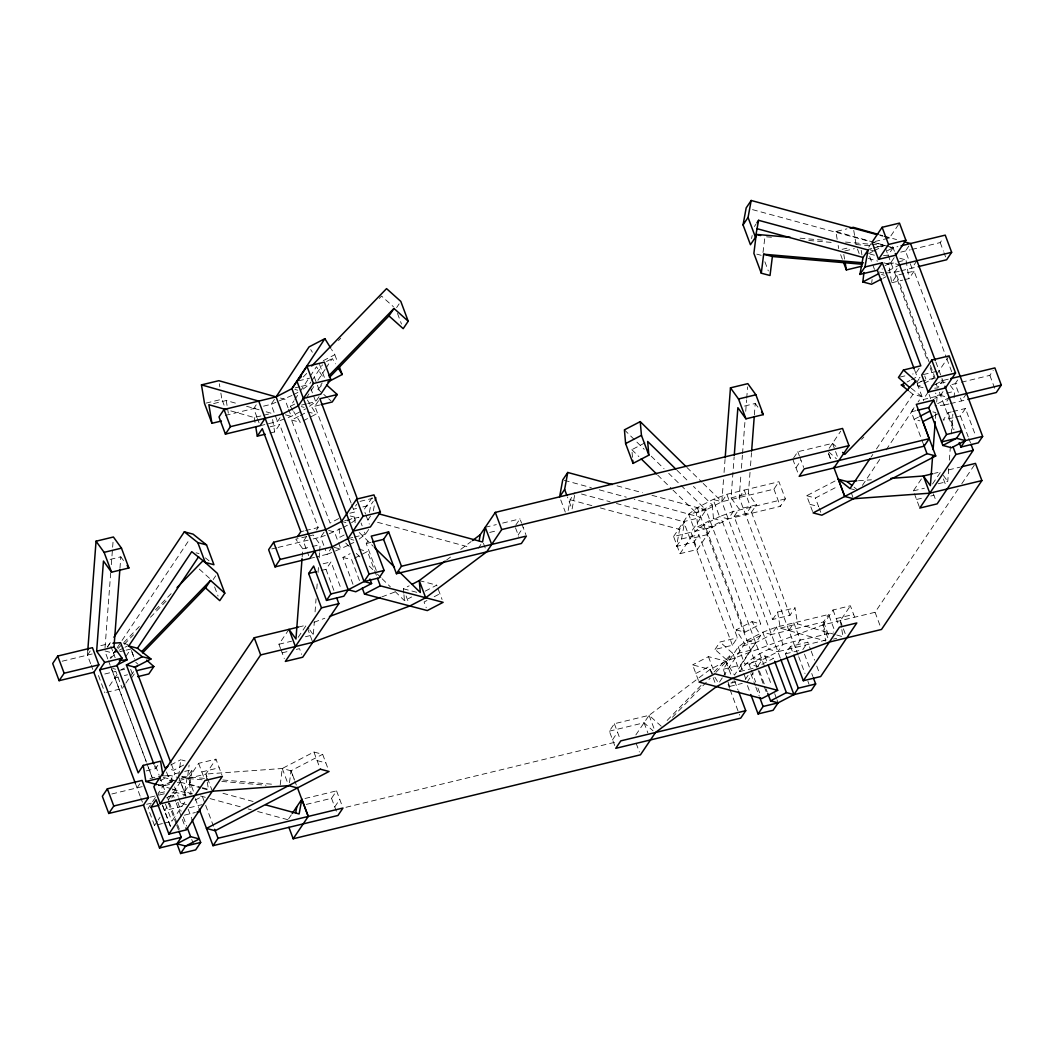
<?xml version="1.0" encoding="UTF-8"?>
<svg xmlns="http://www.w3.org/2000/svg" width="1054" height="1054" viewBox="0 0 1054 1054"><rect width="100%" height="100%" fill="white"/><g stroke="black" fill="none" stroke-linecap="round" stroke-linejoin="round"><path stroke-width="0.75" stroke-dasharray="5 3.75" d="M90.631 663.691L87.429 655.114L87.798 650.226M105.031 647.657L110.696 572.809M111.316 564.667L113.16 540.254M119.958 568.317L120.815 556.828L109.774 559.503M302.169 557.026L302.788 548.831L295.805 539.174L306.846 536.499M305.436 636.735L313.328 634.824L314.316 621.702M315.067 611.86L316.055 598.738M316.806 588.909L317.425 580.701M318.044 572.506L318.532 565.945M319.164 557.75L319.533 552.823M319.652 551.189L320.152 544.628L313.157 534.971L308.427 536.117M780.197 657.828L721.845 501.744L723.558 478.964M724.058 472.455L725.047 459.439M750.026 472.35L748.406 493.667L756.482 504.813L739.117 509.016L731.054 497.857L734.151 456.869M798.128 655.153L739.21 497.554L740.922 474.774M741.423 468.266L742.398 455.236M742.53 453.615L744.994 421.073M745.731 411.31L746.588 399.914M746.719 398.293L747.576 386.897M750.514 465.789L751.515 452.667M754.361 414.947L755.231 403.471L742.609 406.528M935.465 418.425L935.833 413.497M936.703 402.022L937.204 395.461L935.451 393.05M938.271 483.746L947.744 481.454L948.732 468.345M949.351 460.137L950.589 443.747M951.34 433.905L952.829 414.222M954.068 397.832L954.568 391.271L950.194 385.237M178.719 776.179L180.748 759.736L185.122 760.883M202.184 779.749L187.441 778.471L189.114 765.02M280.219 784.927L282.261 768.485L313.908 752.016L322.643 754.308L328.519 770.052M289.494 782.727L290.983 770.777L322.643 754.308M763.004 252.512L764.967 236.689M871.724 282.67L872.119 279.508M192.553 793.846L184.621 791.699L187.322 777.009L192.342 769.565L184.45 771.462M184.621 791.699L189.641 784.255L192.342 769.565M369.401 512.363L370.758 505.024L373.261 501.296M373.34 510.795L374.697 503.456M568.159 510.531L570.148 499.741L575.168 492.297M574.601 495.38L572.045 509.266L567.487 497.053M715.916 672.333L727.352 660.502L715.02 649.435L732.385 645.246L737.405 637.802L698.881 534.773L693.861 542.217L676.51 546.407L679.619 529.437L684.639 521.993L616.419 503.483M676.51 546.407L681.53 538.963L684.639 521.993M751.581 238.547L752.161 235.464M292.854 410.322L290.364 406.317L293.974 400.863M294.87 399.492L299.362 392.668M300.271 391.297L309.257 377.648M310.166 376.291L316.463 366.726L323.907 378.742M306.2 398.083L314.29 385.804M317.886 380.336L325.093 369.414M325.989 368.057L332.287 358.505L335.594 363.841M722.267 677.88L718.657 683.335L710.067 669.461L692.61 664.876L698.499 680.62M723.163 676.51L744.756 643.757L760.58 635.522L751.989 621.649L736.153 629.884L744.756 643.757M760.58 635.522L734.493 675.113L725.89 661.24L708.446 656.642L692.61 664.876M107.534 646.8L112.106 639.962M116.256 649.106L110.169 658.17M117.178 647.736L189.391 539.608M870.999 457.159L872.831 454.419M876.48 448.951L912.988 394.301L921.71 396.594L918.06 402.061M862.383 485.42L880.643 458.082M886.124 449.887L914.411 407.529M87.429 655.114L91.606 648.908M256.227 404.815L253.711 408.544L256.926 417.12M107.297 647.182L109.814 643.467L98.76 646.142M274.422 399.374L271.076 404.341L260.035 407.015M280.008 417.792L277.492 421.508L266.451 424.182M269.903 433.089L274.646 431.942L279.666 424.498L318.176 527.527L316.503 530.004M125.861 656.458L130.037 650.252M303.117 389.11L309.283 384.473L310.956 381.983M311.8 380.744L322.524 364.842M109.445 685.943L119.102 671.622M327.491 397.727L317.992 389.216L322.181 383.01M106.454 692.333L122.238 688.512L124.978 684.454M125.887 683.097L133.95 671.148M319.059 396.673L315.713 401.64L307.07 408.135M131.447 678.17L134.793 673.203M351.087 503.061L314.869 406.185L319.059 399.98M213.185 579.581L215.701 575.853M396.62 307.597L399.123 303.868M137.073 787.878L142.092 780.434M306.701 536.341L303.354 541.308L308.703 555.616M146.098 770.935L155.57 768.656L158.917 763.689M324.065 532.151L320.719 537.105L309.665 539.78M155.399 797.483L148.1 808.313L154.516 825.48L162.408 823.569M166.519 771.976L169.957 781.198L174.99 773.755L182.882 771.844M351.667 504.602L353.393 509.214L356.739 504.247M332.155 546.842L327.135 554.285L316.095 556.96M168.192 800.052L180.524 781.778L185.873 796.086M372.167 497.62L363.946 509.793L365.554 514.088M171.749 798.036L173.423 795.546L175.662 801.527M321.272 570.464L326.002 569.318L331.022 561.874L341.074 588.751M154.516 825.48L157.257 821.422M158.166 820.065L159.997 817.364M172.448 789.024L191.209 794.347L188.574 778.234L198.613 763.346L215.978 759.157L221.854 774.901M280.535 648.539L278.928 644.244L288.98 629.357M370.56 515.999L368.057 519.714L371.232 520.571M163.989 823.187L171.881 821.277L186.11 800.197M368.702 529.451L365.356 534.404L356.713 540.9M179.101 780.527L205.938 774.044L215.978 759.157M298.124 637.341L306.332 625.167L308.954 628.79M376.278 570.438L366.239 543.561L369.585 538.594M288.598 818.892L291.326 814.834M478.371 548.185L480.874 544.457M306.279 804.413L331.536 798.313L336.555 790.869L342.445 806.613M515.801 525.09L519.978 518.884L521.585 523.179M334.737 806.903L339.77 799.459M518.173 534.918L523.192 527.474M754.414 226.505L756.087 224.028M673.585 536.512L688.644 514.181L697.287 507.685L713.11 499.451L726.865 494.3L778.946 481.704L785.375 498.885L780.355 506.328L728.261 518.924L712.438 527.145L695.073 531.348L680.014 553.679L673.585 536.512L690.95 532.31L706.009 509.978L721.845 501.744L773.926 489.148L778.946 481.704M868.733 247.15L871.236 243.434M898.575 224.462L889.444 237.993L872.08 242.196M785.375 498.885L733.281 511.48L719.526 516.618L713.11 499.451L721.845 501.744L726.865 494.3L733.281 511.48L728.261 518.924L719.526 516.618L703.703 524.852L695.073 531.348L688.644 514.181L706.009 509.978L771.818 685.983M883.502 255.516L888.127 255.173L893.146 247.73L897.889 246.583M680.014 553.679L697.379 549.477L712.438 527.145L703.703 524.852M894.187 257.65L890.841 262.604L885.083 265.608M739.21 497.554L744.229 490.11L750.646 507.277L745.626 514.721M908.838 246.017L905.491 250.984L909.233 260.997M885.281 273.026L894.556 272.354L899.576 264.91L890.841 262.604L886.111 263.75M835.176 634.574L797.641 623.942L795.006 607.842L789.986 615.286L772.622 619.488L734.098 516.46L739.117 509.016M883.95 262.854L888.641 264.185L891.697 282.775L896.717 275.331L914.081 271.142L946.268 357.253M916.927 260.707L911.908 268.151L909.773 262.433M734.098 516.46L751.462 512.257L756.482 504.813M904.319 279.732L909.049 278.585L914.081 271.142M614.693 745.468L609.344 731.16L614.363 723.716L649.08 715.323L710.067 669.461L725.89 661.24L822.99 624.877L875.07 612.282L958.139 489.122M793.609 457.937L797.786 451.731L832.515 443.339L835.875 446.356M911.802 249.455L940.221 242.578L942.724 238.863M612.545 739.75L617.565 732.306M795.981 467.765L801 460.321M635.852 734.941L649.08 715.323L661.425 726.377M829.169 448.293L840.723 431.152M715.02 649.435L720.04 641.991L737.405 637.802M919.167 368.294L915.821 373.261L912.659 374.025M727.352 660.502L732.372 653.058L720.04 641.991M725.376 675.008L723.228 669.277L738.287 646.945L746.93 640.45L762.753 632.229L776.508 627.077L828.589 614.482L834.478 630.226M919.207 378.689L916.703 382.404L934.068 378.215L935.741 375.725M723.228 669.277L740.593 665.087L755.652 642.756L771.475 634.521L823.569 621.926L828.589 614.482M923.581 444.643L911.288 411.798L914.635 406.831M936.571 374.486L949.127 355.883M772.622 619.488L777.641 612.045L795.006 607.842M728.05 682.162L729.645 686.444L733.307 681.042M750.632 650.199L733.268 654.389L739.697 671.556C760.329 642.202 802.41 641.886 833.437 632.031M928.139 392.128L923.12 399.571L940.484 395.382L949.206 397.674L944.186 405.118L934.924 405.79M745.231 679.58L748.577 674.626M747.009 682.254L753.399 672.781M757.892 666.128L762.068 659.923L777.905 651.688L826.837 639.857M942.987 391.653L940.484 395.382L934.727 398.372M788.84 630.318L793.86 622.874L800.289 640.055L795.269 647.499M957.638 380.033L955.135 383.748L958.349 392.338M786.574 656.813L785.454 653.823L790.474 646.379L807.838 642.189L810.631 649.659M951.235 411.943L948.073 412.707L943.053 420.151L954.107 417.476M966.571 393.485L961.551 400.928L960.484 398.056M802.819 649.633L807.838 642.189M955.675 417.094L960.418 415.948L965.438 408.504L975.49 435.394M961.446 382.22L989.864 375.356L993.211 370.389M777.641 612.045L780.276 628.144L825.625 640.977L822.99 624.877L833.029 609.989L850.394 605.786L855.743 620.108M919.233 506.631L913.344 490.887L923.383 476M841.408 627.117L840.354 620.674L850.394 605.786M932.54 483.984L940.748 471.81L934.437 473.325M961.788 483.707L975.477 463.404M303.275 376.937L306.674 373.432M338.439 340.6L340.706 338.268M379.269 298.414L381.535 296.069L393.406 306.714M317.992 389.216L323.71 383.3M116.915 649.686L113.516 653.203L104.794 650.911L107.995 659.501M118.048 648.513L122.593 643.823M123.726 642.65L139.602 626.247M155.491 609.831L172.5 592.256M110.762 658.302L117.574 651.267M124.372 644.244L133.45 634.864M150.472 617.275L167.481 599.7M861.579 439.373L863.858 437.002M667.142 720.462L701.477 684.995M714.072 671.978L732.372 653.058M672.426 717.273L710.185 678.236M351.522 522.81L358.927 517.237L351.035 519.148M446.501 560.096L451.692 556.183M460.769 549.358L471.151 541.558M323.288 360.679L334.803 354.684L331.483 349.348M326.529 361.496L332.287 358.505M292.024 395.448L271.076 404.341L277.492 421.508L291.247 416.37L305.634 408.886M293.46 394.697L299.217 391.706M290.364 406.317L294.685 404.077M338.716 518.581L330.086 523.074L291.563 420.045L298.756 416.304M300.206 415.553L305.95 412.562M303.17 420.836L316.121 414.103L307.03 399.426M347.451 520.874L354.645 517.132L355.554 527.527M868.601 253.671L872.91 251.419M874.346 250.681L884.425 245.437L888.785 246.583M341.667 528.225L326.832 534.826M343.103 527.474L347.412 525.235M117.837 650.964L113.516 653.203L118.246 652.057M119.273 650.213L123.581 647.973M125.031 647.222L129.339 644.969M887.389 250.72L893.146 247.73L886.954 245.977M344.171 535.01L339.849 537.25L338.821 525.366M348.083 545.392L333.248 551.993M349.52 544.641L353.841 542.402M119.932 670.384L125.689 667.38M888.061 270.891L899.576 264.91M352.971 584.285L342.932 557.408L350.126 553.666M883.041 278.256L885.913 276.767M354.539 558.212L367.477 551.479L376.976 576.867M632.492 457.304L631.833 449.689L646.221 442.206M403.814 593.27L403.432 588.804L409.176 585.813M395.066 591.465L404.459 600.688L411.653 596.946M425.197 591.149L436.712 585.168L442.061 599.476M426.975 600.49L424.09 601.992L426.238 607.71M434.169 596.748L439.913 593.758M170.682 764.98L180.748 759.736M907.072 381.983L909.958 380.494M911.394 379.743L917.151 376.752L920.05 377.516M183.725 765.02L173.66 770.263L169.286 769.117M917.244 383.537L921.552 381.298M160.182 780.685L170.261 775.454L178.982 777.747L186.94 798.945M917.217 383.748L918.232 386.436L922.553 384.196M923.989 383.445L934.068 378.215L930.023 367.424M173.225 780.737L163.159 785.981L158.14 793.425L159.747 797.72M935.596 384.249L942.79 380.507L949.101 378.979M736.153 629.884L744.888 632.176L760.711 623.942L722.188 520.913L706.364 529.148L697.643 526.855L696.444 513.127L712.267 504.892L693.466 486.434M166.611 797.865L176.677 792.621L185.399 794.914L181.09 797.167M697.643 526.855L713.466 518.621L722.188 520.913M937.704 403.656L947.77 398.425M918.482 417.081L914.161 419.321L919.984 420.862M195.122 800.118L202.315 796.376L205.108 803.846M934.397 415.632L938.719 413.392M812.568 511.467L806.679 495.736L836.902 480.018M806.679 495.736L815.414 498.028L838.431 486.052M695.824 673.466L711.648 665.232M748.999 664.218L764.822 655.996L773.557 658.289L757.721 666.523L748.999 664.218L750.672 668.697M325.304 535.392L320.719 537.105L324.461 547.131M331.72 552.573L327.135 554.285L325.001 548.554M314.039 622.282L324.83 618.237M381.851 596.893L395.724 591.689M837.153 239.271L835.888 231.524L846.929 228.85M206.097 403.089L221.88 399.282L224.726 406.91M842.093 249.35L848.404 247.822M298.519 380.837L309.573 378.162M213.619 403.563L226.241 400.52L238.757 404.051M844.873 250.971L854.346 248.678M295.08 387.898L299.823 386.752M301.391 386.37L309.283 384.473M867.06 249.64L871.79 248.494M873.371 248.112L884.425 245.437L871.711 241.985M225.306 415.408L258.454 407.397M900.762 252.13L910.234 249.838M301.497 405.079L306.24 403.932M307.821 403.55L315.713 401.64L310.363 387.332M230.773 410.902L254.225 417.542L262.117 415.645M263.698 415.263L271.589 413.352L265.331 411.574M888.641 264.185L896.532 262.275M898.113 261.893L906.005 259.982L909.049 278.585M314.869 406.185L319.612 405.039M260.14 425.711L264.87 424.564M894.556 272.354L899.286 271.207M900.867 270.825L916.651 267.005M270.193 426.791L279.666 424.498M891.697 282.775L902.738 280.114M359.994 501.388L372.615 498.331M353.393 509.214L356.555 508.45M362.866 506.921L370.758 505.024M900.037 377.068L906.348 375.54M349.744 513.232L357.635 511.322M923.304 374.578L939.088 370.771M344.724 520.676L349.454 519.53M300.825 531.73L303.974 530.966M305.555 530.584L318.176 527.527M931.789 385.421L947.572 381.614M271.787 548.936L276.517 547.79M278.098 547.408L308.097 540.162M951.973 384.512L959.865 382.602M302.788 548.831L310.68 546.921M312.261 546.539L320.152 544.628M937.204 395.461L945.095 393.55M946.676 393.168L954.568 391.271M347.991 538.607L352.721 537.461M354.302 537.079L365.356 534.404L364.276 531.545M366.239 543.561L370.968 542.415M911.288 411.798L916.031 410.652M309.771 558.475L314.514 557.342M944.186 405.118L948.929 403.972M950.51 403.59L966.294 399.782M323.13 563.785L331.022 561.874M952.803 411.561L965.438 408.504M485.262 527.277L496.302 524.615M502.626 523.087L519.978 518.884M489.702 532.428L497.593 530.531M731.054 497.857L748.406 493.667M62.173 661.214L92.159 653.967M119.827 651.675L124.57 650.529M126.137 650.147L130.88 649.014M104.768 674.007L115.821 671.345L122.238 688.512M121.513 670.001L124.675 669.237M298.44 627.077L306.332 625.167M948.64 469.9L959.693 467.225M681.53 538.963L698.881 534.773M114.912 677.827L118.074 677.063M124.385 675.535L127.547 674.771M707.418 534.589L690.054 538.792L683.624 521.625L700.989 517.422L634.244 499.306M278.928 644.244L291.563 641.201M913.344 490.887L924.398 488.213M282.143 652.834L290.034 650.924M296.345 649.409L299.507 648.645L301.642 654.363M916.558 499.477L922.869 497.949M930.761 496.039L933.923 495.275M149.984 778.524L159.444 776.231M780.276 628.144L797.641 623.942M201.815 771.936L219.179 767.734M836.23 618.579L853.595 614.377M111.816 793.978L144.965 785.968M169.957 781.198L173.119 780.434M181.011 778.524L187.322 777.009M158.574 785.494L172.79 782.055M169.47 784.453L163.159 785.981L155.887 784.071M177.362 782.542L180.524 781.778M159.721 793.043L166.031 791.514M172.342 789.986L175.504 789.222M150.09 797.219L157.981 795.322M159.562 794.94L164.292 793.794M168.693 796.692L173.423 795.546M146.638 804.281L151.381 803.148M833.516 639.067L836.678 638.302M785.454 653.823L801.238 650.015M739.697 671.556L757.049 667.366L697.287 507.685L706.009 509.978L668.71 473.351M189.404 807.72L202.025 804.663M184.384 815.164L195.438 812.489M735.758 681.872L727.866 683.782L729.539 688.262M729.645 686.444L742.279 683.4M304.988 798.497L336.555 790.869M609.344 731.16L644.06 722.767L653.032 730.804M345.976 807.285L618.026 741.515M934.687 388.175L937.77 387.951L942.79 380.507L939.878 379.743M858.43 480.743L871.421 479.794M164.081 775.902L170.261 775.454L172.395 781.172M206.992 780.487L205.938 774.044L282.261 768.485L290.983 770.777L295.555 782.766M172.039 792.964L176.677 792.621M800.052 238.164L822.766 240.128M845.479 242.077L884.425 245.437M766.587 236.834L771.449 237.255M808.774 240.47L834.742 242.697M855.835 244.515L870.433 245.78M876.928 246.333L883.41 246.899M889.905 247.453L893.146 247.73L890.235 246.965M181.986 776.455L204.911 778.432M222.921 779.986L273.671 784.36M221.827 781.436L266.03 785.243M870.051 254.054L874.412 255.2M879.379 271.985L883.739 273.131L882.132 268.836M881.539 274.488L884.438 275.252M756.798 254.146L761.159 255.292M918.232 386.436L925.504 388.346M932.895 411.864L935.807 412.628M850.011 488.582L854.372 489.728M809.894 504.313L818.629 506.618L815.414 498.028M294.83 389.427L297.742 390.191M280.456 398.043L284.83 399.189L288.032 407.779M301.26 406.607L304.158 407.371M307.399 411.811L316.121 414.103M285.423 414.828L291.247 416.37L288.572 409.202M291.563 420.045L300.298 422.338L293.684 411.653M350.284 515.986L354.645 517.132M751.989 621.649L760.711 623.942M341.562 521.44L345.936 522.586M328.65 530.439L334.474 531.967L340.89 549.134L333.617 547.224M746.93 640.45L755.652 642.756L738.287 646.945L744.717 664.112L762.068 659.923L753.346 657.63M350.89 539.371L353.801 540.135M358.755 549.187L367.477 551.479M342.932 557.408L351.654 559.714L360.587 583.6M419.255 580.583L436.712 585.168M403.432 588.804L419.294 592.98M196.097 552.81L199.008 553.574M123.529 643.441L127.89 644.587M112.659 668.46L115.571 669.224M317.122 760.606L325.844 762.898M181.631 776.943L187.441 778.471M186.492 804.61L177.77 802.305L181.117 811.264M879.906 235.411L883.081 236.267M884.675 236.702L889.444 237.993L890.511 240.852M752.516 209.641L870.117 241.55M617.012 485.828L642.439 492.732M651.978 495.314L706.009 509.978M564.325 480.334L591.334 487.673M599.278 489.82L626.3 497.159M581.505 494.01L610.068 501.757M570.148 499.741L592.361 505.762M600.293 507.909L679.619 529.437M377.569 522.297L469.597 547.263M189.641 784.255L200.747 787.272M202.342 787.694L208.679 789.42M222.961 793.293L253.105 801.475M200.484 796.007L208.428 798.155M210.01 798.589L241.748 807.193M248.085 808.919L251.26 809.775M257.611 811.501L287.755 819.683M879.563 234.778L882.659 235.648M884.201 236.083L896.585 239.587M835.888 231.524L885.413 245.542M870.037 249.811L876.296 251.577M899.747 258.217L906.005 259.982M868.312 258.428L877.692 261.089M246.57 406.264L259.086 409.808M836.731 635.009L842.989 636.787L841.672 628.737M163.225 777.312L200.761 787.931M202.315 788.379L208.573 790.144M158.377 785.046L170.88 788.59M911.209 388.215L921.71 396.594M909.483 391.508L912.988 394.301M854.069 487.159L857.574 489.952M205.372 557.869L209.035 560.807M828.615 451.784L836.468 458.819M328.677 398.794L331.048 400.928M199.298 569.107L209.983 578.699M135.755 662.268L138.127 664.389M686.865 467.409L702.03 482.284M703.189 483.43L721.845 501.744M677.024 470.295L688.776 481.823M624.416 429.861L644.231 449.32M651.227 456.184L664.046 468.766M631.833 449.689L638.882 456.606M657.67 475.064L671.767 488.898M672.953 490.057L696.444 513.127M359.203 532.481L373.3 546.328M345.725 543.021L349.243 546.473M356.292 553.403L360.995 558.014M369.216 566.09L376.265 573.007M377.437 574.166L380.968 577.618M382.141 578.778L390.362 586.854M943.37 475.42L947.744 481.454M755.231 403.471L757.931 407.187M309.836 629.989L313.328 634.824M120.815 556.828L123.516 560.544M310.706 349.572L312.353 352.247M828.642 453.773L830.921 459.781M940.221 242.578L943.422 251.168M943.962 252.604L945.57 256.899M989.864 375.356L995.213 389.664M946.848 358.795L952.592 374.17M960.418 415.948L968.231 436.857M968.797 438.359L970.47 442.838M892.659 246.583L894.793 252.301M935.873 362.009L944.437 385.079M896.717 275.331L935.227 378.36M948.073 412.707L954.213 429.136M885.492 248.296L887.626 254.027M888.127 255.173L927.731 361.258M936.202 383.933L937.269 386.792M939.377 392.246L953.672 430.638M924.727 375.975L925.873 379.045M929.101 394.459L930.708 398.755M914.661 370.178L917.151 376.752M869.669 256.53L872.409 263.948M872.87 265.121L874.477 269.402M917.23 383.84L923.581 400.744M857.442 248.968L859.142 253.54M943.422 478.964L946.097 486.118M933.383 493.852L936.057 501.006M840.644 254.686L842.357 259.271M764.888 261.774L768.313 270.931M851.342 493.008L852.949 497.304M832.515 443.339L837.864 457.647M828.563 453.642L830.71 459.36M875.07 612.282L880.419 626.59M819.156 508.041L820.763 512.336M797.786 451.731L799.393 456.026M799.933 457.449L803.675 467.475M792.766 459.175L798.655 474.919M840.354 620.674L845.703 634.995M833.029 609.989L838.378 624.297M773.926 489.148L780.355 506.328M823.569 621.926L829.458 637.67M822.99 624.877L828.339 639.185M811.198 651.148L814.544 660.107M816.771 666.075L819.564 673.546M751.462 512.257L789.986 615.286M804.492 654.112L809.525 667.551M811.751 673.519L812.871 676.51M798.708 656.695L805.006 673.559M807.878 681.227L809.024 684.283M790.474 646.379L793.267 653.849M764.822 655.996L767.062 661.965M774.69 693.651L776.403 698.249M776.982 699.79L778.129 702.847M706.364 529.148L744.888 632.176M759.407 671.003L765.547 687.419M766.1 688.921L767.22 691.898M758.195 670.436L766.232 691.898M751.225 670.199L755.692 682.136M757.931 688.117L760.724 695.574M750.804 673.638L755.27 685.574M755.837 687.076L759.183 696.035M690.95 532.31L697.379 549.477M740.593 665.087L743.268 672.241M743.808 673.664L745.942 679.395M693.861 542.217L732.385 645.246M747.457 685.561L750.25 693.018M734.559 680.818L737.905 689.777M725.89 661.24L731.252 675.548M730.093 689.751L739.592 715.139M708.446 656.642L714.322 672.386M710.067 669.461L715.416 683.769M649.08 715.323L654.969 731.054M560.754 499.925L565.313 512.125M644.06 722.767L647.815 732.78M636.168 743.373L639.37 751.963M614.363 723.716L620.239 739.46M522.125 524.615L525.867 534.628M515.498 527.764L518.713 536.341M397.49 313.407L401.482 324.092M483.443 543.311L485.591 549.029M334.803 354.684L337.649 362.312M319.546 364.447L324.672 378.175M406.106 595.958L408.781 603.125M314.303 377.029L319.665 391.337M366.094 515.525L369.295 524.101M361.074 522.968L362.141 525.827M326.002 569.318L334.381 591.716M257.466 418.557L259.06 422.852M307.412 628.026L312.221 640.911M281.075 649.975L284.29 658.566M331.536 798.313L336.885 812.621M313.908 752.016L319.257 766.324M290.983 770.777L294.198 779.354M294.725 780.79L296.332 785.085M214.634 586.92L218.059 596.077M282.261 768.485L288.137 784.216M205.938 774.044L207.006 776.903M207.533 778.339L211.814 789.789M198.613 763.346L204.502 779.09M205.675 805.335L213.488 826.244M188.574 778.234L193.923 792.542M195.267 798.563L198.613 807.522M131.421 650.437L134.622 659.027M132.013 652.123L134.688 659.29M171.354 764.11L174.99 773.755M188.165 809.09L191.736 818.55M130.67 669.33L132.277 673.625M174.542 786.903L178.179 796.376M178.706 797.812L181.92 806.389L164.556 810.592L169.575 803.148L177.032 823.082M183.356 817.034L186.703 826.204M191.736 839.432L193.409 843.911M176.216 803.016L186.268 829.893M110.881 646.326L115.163 657.775M155.663 765.942L159.128 775.191M159.694 776.732L165.333 791.976M167.441 797.43L168.508 800.289M177.599 824.61L179.325 829.208M154.411 765.573L155.57 768.656M168.403 802.99L176.229 823.899M176.782 825.387L178.455 829.867M165.465 804.11L171.881 821.277M110.63 666.378L146.032 761.054M148.337 767.22L152.369 778.01M162.421 804.874L170.867 827.456M108.536 660.924L110.143 665.219M111.79 669.619L146.361 762.108M146.941 763.649L152.119 777.523M162.566 805.454L170.59 826.916M98.457 675.535L104.873 692.715M91.171 665.127L92.778 669.422M135.334 783.254L140.274 796.468M140.814 797.891L142.422 802.186M861.171 250.246L861.935 254.897M853.753 230.418L856.046 244.37M843.806 254.449L844.57 259.1M838.167 245.463L838.681 248.56M272.604 419.545L274.646 431.942M254.225 417.542L255.239 423.748M226.241 400.52L227.256 406.712M227.519 408.267L228.534 414.459M219.337 383.788L219.851 386.884M220.866 393.076L221.88 399.282M207.256 782.094L208.31 788.537M712.267 504.892L713.466 518.621M403.945 594.746L404.459 600.688M776.508 627.077L771.475 634.521L762.753 632.229L769.17 649.396L777.905 651.688L782.924 644.244L776.508 627.077"/><path stroke-width="1.5" d="M87.798 650.226L96.046 541.203L113.41 537L121.473 548.159L128.891 567.987L111.526 572.177L103.463 561.031L96.639 651.227L104.702 662.373L122.066 658.17L113.99 647.024L119.827 569.951M302.037 558.66L295.963 639.014L288.98 629.357L295.397 646.537M725.165 457.818L730.462 387.846L747.826 383.643L755.889 394.789L763.307 414.617L745.942 418.82L737.879 407.674L734.269 455.223M751.634 451.033L754.242 416.593M932.606 456.145L930.379 485.657L923.383 476L890.907 478.371M933.106 449.584L935.214 421.705M763.649 254.225L772.384 256.517L770.026 275.502L761.291 273.21L763.649 254.225L863.516 262.828M881.592 279.007L871.526 284.251L862.804 281.958L863.977 272.459M295.726 812.581L296.806 806.705M288.901 827.324L293.183 838.773L308.242 816.442L301.826 799.261L299.125 813.965L265.806 804.927M375.237 500.518L375.777 497.58M479.162 540.597L480.242 534.721L495.301 512.389L842.554 428.451L848.971 445.618L833.912 467.95M567.75 472.469L562.731 479.913L559.608 496.882L564.628 489.438L567.75 472.469L612.255 484.537M909.668 387.516L898.456 377.451L903.476 370.007L920.84 365.817L882.317 262.789L877.297 270.232L859.932 274.422L864.952 266.978L868.074 250.009L758.59 220.312L755.468 237.282L750.448 244.726L743.044 224.897L746.166 207.928L751.186 200.484L876.73 234.541M743.044 224.897L748.063 217.453L751.186 200.484M859.932 274.422L863.055 257.453L868.074 250.009M265.16 418.267L260.14 425.711L225.411 434.103L218.995 416.936L224.015 409.492L276.095 396.897L309.046 346.898L324.869 338.677L330.666 348.018M324.869 338.677L291.932 388.662L276.095 396.897L218.837 380.692L201.472 384.881L204.516 403.471L211.933 423.3L221.406 421.02M113.924 637.222L184.331 531.835L193.053 534.128L206.531 544.892L213.936 564.72L205.214 562.414L191.736 551.664L128.759 645.957L142.237 656.708L150.959 659L135.136 667.235L126.401 664.942L164.925 767.971L167.81 766.469M128.759 645.957L137.481 648.25L198.639 556.696M870.09 458.516L850.011 488.582L838.338 479.267L844.755 496.447L853.49 498.74L929.812 493.18L981.893 480.584L975.477 463.404L961.274 466.843M57.72 656.062L52.7 663.506L59.116 680.673L93.846 672.281L98.865 664.837L92.449 647.67L57.72 656.062L64.136 673.229L59.116 680.673M225.411 434.103L230.431 426.659L282.525 414.064L298.348 405.843L313.407 383.511L330.772 379.308L324.355 362.141L306.991 366.331L291.932 388.662L364.038 581.531L371.601 583.521L369.914 579.041M162.962 775.691L160.59 761.212L143.225 765.402L138.206 772.846L99.682 669.817L104.702 662.373M255.753 426.844L257.281 436.145L262.301 428.701L300.825 531.73L297.478 536.684M99.682 669.817L117.047 665.614L122.066 658.17M330.772 379.308L320.732 394.196L303.368 398.399M205.53 587.882L210.55 580.438L224.792 593.204L219.759 600.648L205.53 587.882L142.58 652.927M388.952 315.897L393.972 308.453L408.214 321.22L403.195 328.664L388.952 315.897L329.441 377.385M146.704 660.147L153.831 666.536L148.812 673.967L137.758 676.642M326.569 384.96L337.254 394.539L332.234 401.982L321.18 404.657M107.363 788.827L102.343 796.271L108.76 813.451L143.489 805.045L148.509 797.601L142.092 780.434L107.363 788.827L113.779 806.007L108.76 813.451M353.011 531.163L370.376 526.96L380.415 512.073L373.986 494.906L356.621 499.109L341.562 521.44L325.739 529.661L273.645 542.257L268.625 549.701L275.054 566.881L309.771 558.475L314.79 551.031M275.054 566.881L280.074 559.437L332.155 546.842L347.991 538.607L363.05 516.276L380.415 512.073M298.44 627.077L254.251 637.762L153.844 786.64L160.261 803.807L212.355 791.211L288.677 785.652L297.399 787.944M143.489 805.045L159.536 847.983L163.884 841.527L151.051 807.193L156.071 799.749L168.903 834.083L186.268 829.893L222.394 776.324L205.029 780.527L168.903 834.083M336.608 597.684L338.848 603.652L302.722 657.222L285.357 661.425L321.483 607.855L308.638 573.508L313.657 566.064L326.503 600.411L343.867 596.208L348.215 589.766L364.038 581.531L379.071 577.908L384.091 570.464L371.258 536.117L388.623 531.914L401.455 566.261L396.436 573.705L383.59 539.358L388.623 531.914M160.261 803.807L260.667 654.929L312.761 642.334L409.848 605.984L425.671 597.75L486.658 551.901L501.717 529.569L848.971 445.618M326.503 600.411L330.851 593.969L348.215 589.766L355.765 591.755L371.601 583.521M179.009 831.369L181.248 837.337L176.901 843.78L159.536 847.983M177.164 844.32L180.603 853.516L185.623 846.072L199.338 838.944L190.603 836.652L176.901 843.78L185.623 846.072L200.668 842.449L192.078 819.538M364.038 581.531L369.058 574.087L384.091 570.464M200.668 842.449L195.649 849.893L180.603 853.516M213.013 845.69L218.033 838.246L342.972 808.036L337.952 815.48L213.013 845.69L199.18 809.011M292.248 813.477L301.826 799.261M756.917 222.789L758.59 220.312M882.119 227.308L872.08 242.196L878.496 259.363L895.86 255.16L905.9 240.272L899.484 223.105L882.119 227.308L888.535 244.475L878.496 259.363M901.038 245.819L945.24 235.134L951.657 252.314L946.637 259.758L918.232 266.622M913.291 384.789L915.807 381.074L903.476 370.007M931.762 360.073L921.723 374.961L928.139 392.128L945.504 387.938L955.543 373.05L949.127 355.883L931.762 360.073L938.179 377.24L928.139 392.128M917.612 410.269L928.653 407.595L933.673 400.151L946.518 434.498L941.499 441.942L956.531 438.306L965.266 440.598L982.631 436.409L910.511 243.54L904.319 241.788M745.731 710.686L740.712 718.13L615.76 748.327L620.78 740.883L745.731 710.686L738.472 691.266M929.154 438.701L924.134 446.145L799.182 476.342L804.215 468.898L929.154 438.701L916.308 404.354L933.673 400.151M750.817 694.52L758.063 713.927L763.083 706.483L778.129 702.847L793.952 694.612L811.316 690.423L815.664 683.98L813.424 677.999M950.682 378.597L994.884 367.912L1001.3 385.079L996.28 392.523L967.862 399.4M767.773 693.4L770.566 700.857L786.389 692.636L793.952 694.612L798.3 688.17L815.664 683.98M803.319 680.726L839.445 627.156L856.81 622.967L820.684 676.536L803.319 680.726L793.833 655.338M973.25 450.295L955.899 454.498L919.773 508.068L937.138 503.865L973.25 450.295L971.024 444.327M959.245 442.575L960.919 447.054L965.266 440.598L944.937 386.225M982.631 436.409L978.283 442.851L960.919 447.054M981.893 480.584L881.5 629.462L829.406 642.044L732.319 678.407L716.483 686.641L655.509 732.49L640.45 754.822L293.183 838.773M301.484 376.528L296.951 381.219L369.058 574.087M311.694 365.988L386.554 288.625L400.797 301.391L408.214 321.22M328.743 375.856L393.972 308.453M177.046 587.565L203.132 560.609L217.374 573.376L224.792 593.204M141.868 651.398L210.55 580.438M915.807 381.074L844.847 454.393L842.607 452.39M445.21 561.071L419.255 580.583L412.061 584.324M472.455 540.583L480.242 534.721M327.82 381.996L342.207 374.513L339.362 366.897M116.968 665.087L127.033 659.857L120.617 642.676L112.897 643.243M126.401 664.942L142.237 656.708M862.804 281.958L878.628 273.724M685.706 466.263L640.239 421.626L624.416 429.861L625.615 443.576L633.032 463.404L648.856 455.17L647.657 441.455L675.851 469.135M625.615 443.576L641.438 435.342L640.239 421.626M364.5 594.048L380.323 585.826L443.128 602.335L427.305 610.569L364.5 594.048L362.26 588.079M908.324 390.573L901.315 384.987L904.2 383.485M919.918 416.33L929.984 411.1M932.961 416.383L922.882 421.626L935.728 455.96L821.83 515.195L813.108 512.903L927.006 453.668L935.728 455.96M928.653 407.595L942.829 445.434L956.531 438.306L961.551 430.862L946.518 434.498M965.266 440.598L951.551 447.739L942.829 445.434M777.668 690.33L761.844 698.565L699.039 682.043L714.862 673.809L777.668 690.33L768.182 664.955M329.454 616.511L380.31 597.46M850.091 228.086L853.239 227.321L878.008 234.331M888.535 244.475L905.9 240.272M843.49 262.314L846.349 269.943L862.132 266.122M337.254 394.539L319.889 398.741L357.266 498.7M864.952 266.978L882.317 262.789M899.576 264.91L951.657 252.314M257.281 436.145L265.173 434.235M96.046 541.203L104.109 552.349L121.473 548.159M730.462 387.846L738.525 398.992L755.889 394.789M938.179 377.24L955.543 373.05M949.206 397.674L1001.3 385.079M372.549 542.033L383.59 539.358M308.638 573.508L316.529 571.611M401.455 566.261L526.407 536.051L521.387 543.495L396.436 573.705M96.639 651.227L113.99 647.024M321.483 607.855L338.848 603.652M64.136 673.229L98.865 664.837M134.148 666.945L137.297 666.181M932.856 473.707L923.383 476L929.812 493.18M136.467 670.726L153.831 666.536M143.225 765.402L145.86 781.501L160.076 778.076M113.779 806.007L148.509 797.601M151.051 807.193L158.943 805.282M197.006 812.107L200.168 811.343M163.884 841.527L181.248 837.337M758.063 713.927L773.109 710.291L778.129 702.847L770.566 700.857M838.338 479.267L847.073 481.559L856.81 480.861M119.313 660.41L127.033 659.857M790.316 237.334L756.232 234.396L753.887 253.382L761.291 273.21M772.384 256.517L862.422 264.277M757.694 234.778L760.606 235.543M901.315 384.987L904.227 385.751M184.331 531.835L197.796 542.586L206.531 544.892M756.746 228.613L863.055 257.453M379.414 513.996L482.548 541.98L485.262 527.277L491.678 544.457M201.472 384.881L258.731 401.1L330.851 593.969M226.083 409.584L208.876 404.71L211.933 423.3M145.86 781.501L156.809 784.598M847.073 481.559L851.737 485.288M137.481 648.25L150.959 659M641.227 458.912L656.497 473.905M374.473 547.474L394.446 567.078M399.15 571.703L420.296 592.467L419.255 580.583L425.671 597.75M761.515 412.14L763.307 414.617M127.099 565.511L128.891 567.987M338.07 367.846L342.207 374.513M833.767 467.278L844.755 496.447M297.268 787.272L308.242 816.442M895.294 253.461L935.293 360.468M953.106 447.028L955.899 454.498M877.297 270.232L914.266 369.058M923.647 444.709L927.006 453.668M748.063 217.453L755.468 237.282M738.525 398.992L745.942 418.82M786.574 656.813L798.3 688.17M780.764 659.356L793.952 694.612M774.664 661.28L786.389 692.636M759.736 697.524L763.083 706.483M641.438 435.342L648.856 455.17M564.628 489.438L566.907 495.538M495.301 512.389L501.717 529.569M306.991 366.331L313.407 383.511M356.621 499.109L363.05 516.276M377.53 578.356L380.323 585.826M276.095 396.897L348.215 589.766M224.015 409.492L230.431 426.659M273.645 542.257L280.074 559.437M254.251 637.762L260.667 654.929M197.796 542.586L205.214 562.414M214.673 829.287L218.033 838.246M104.109 552.349L111.526 572.177M135.136 667.235L170.774 762.569M187.256 827.693L190.603 836.652M117.047 665.614L153.844 764.031M93.846 672.281L135.334 783.254M845.071 262.196L846.349 269.943M632.756 460.361L633.032 463.404M320.324 769.183L206.439 828.418L215.161 830.723L329.059 771.488L320.324 769.183"/></g></svg>
